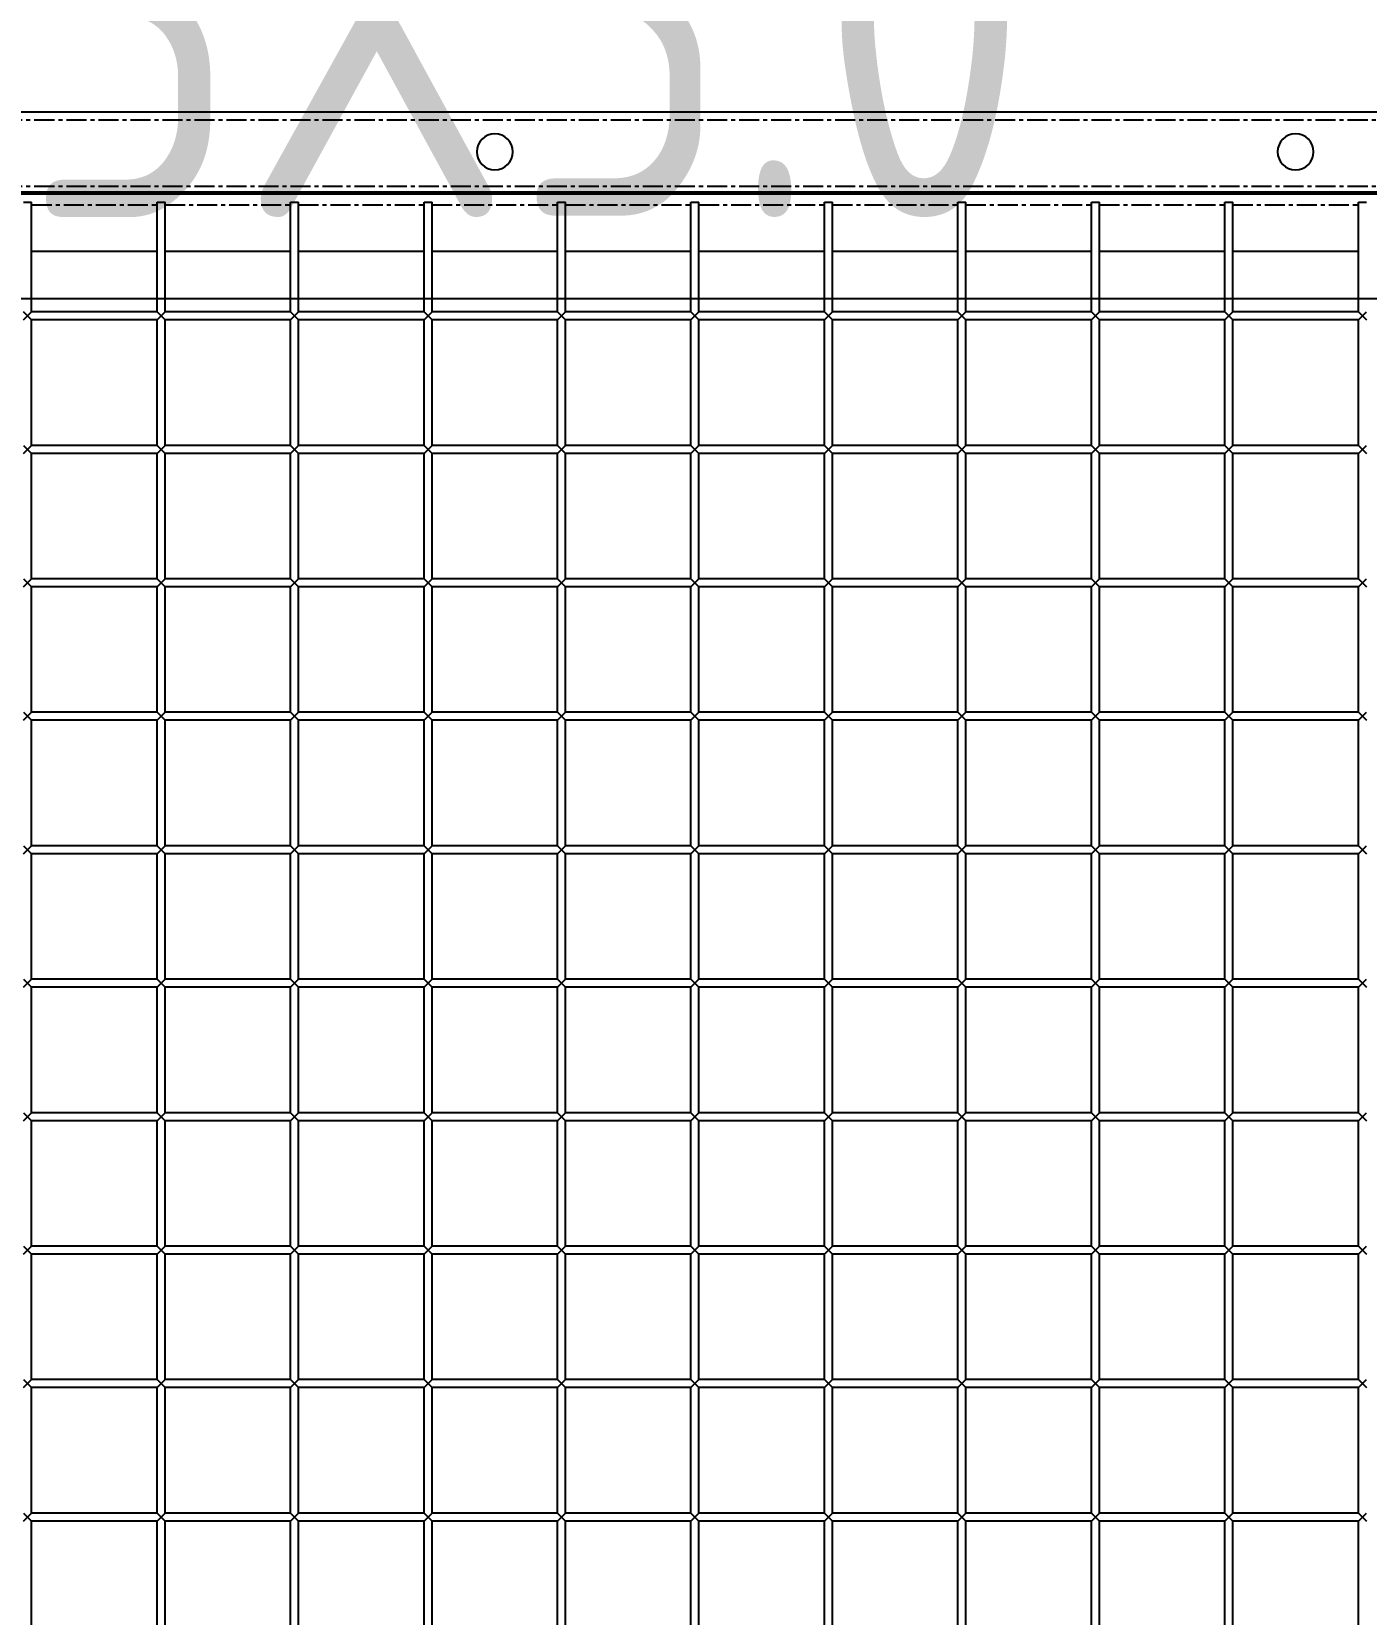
# Model space of a CAD drawing. Header units: millimetres. Extents: x -198529 to 244266, y -64 to 158464.
# Drawn here: x -147698 to -147198, y 108137 to 108730 of the extents above; entities that cross this region are included whole.
import ezdxf

# ---------------------------------------------------------------- set-up
doc = ezdxf.new("R2010")
doc.units = ezdxf.units.MM
doc.linetypes.add('CENTER', pattern=[12, 7.5, -1.5, 1.5, -1.5])
for name, color, linetype in [('0-DCC', 30, 'Continuous'), ('0-DCC-STRUC', 180, 'Continuous'), ('0-DCC-STRUC-T', 4, 'Continuous')]:
    doc.layers.add(name, color=color, linetype=linetype)
doc.styles.add('EDRI-COM', font='tssdeng.shx', dxfattribs={"width": 0.8, "bigfont": 'hztxt.shx'})

# ---------------------------------------------------------------- blocks, each defined once
blk = doc.blocks.new('DCC2850x1800(右)')
at = {"color": 0, "linetype": 'Continuous'}
for p, q in [((65614.5, -72678.48), (62966, -72678.48)), ((62966, -72709.38), (65613, -72709.38)), ((63642.5, -72712.38), (63639.5, -72712.38)), ((63642.5, -72753.48), (63642.5, -72712.38)), ((63689.5, -72753.48), (63689.5, -72712.38)), ((63692.5, -72712.38), (63689.5, -72712.38)), ((63692.5, -72753.48), (63692.5, -72712.38)), ((63739.5, -72753.48), (63739.5, -72712.38)), ((63742.5, -72712.38), (63739.5, -72712.38)), ((63742.5, -72753.48), (63742.5, -72712.38)), ((63789.5, -72753.48), (63789.5, -72712.38)), ((63792.5, -72712.38), (63789.5, -72712.38)), ((63792.5, -72753.48), (63792.5, -72712.38)), ((63839.5, -72753.48), (63839.5, -72712.38)), ((63842.5, -72712.38), (63839.5, -72712.38)), ((63842.5, -72753.48), (63842.5, -72712.38)), ((63889.5, -72753.48), (63889.5, -72712.38)), ((63892.5, -72712.38), (63889.5, -72712.38)), ((63892.5, -72753.48), (63892.5, -72712.38)), ((63939.5, -72753.48), (63939.5, -72712.38)), ((63942.5, -72712.38), (63939.5, -72712.38)), ((63942.5, -72753.48), (63942.5, -72712.38)), ((63989.5, -72753.48), (63989.5, -72712.38)), ((63992.5, -72712.38), (63989.5, -72712.38)), ((63992.5, -72753.48), (63992.5, -72712.38)), ((64039.5, -72753.48), (64039.5, -72712.38)), ((64042.5, -72712.38), (64039.5, -72712.38)), ((64042.5, -72753.48), (64042.5, -72712.38)), ((64089.5, -72753.48), (64089.5, -72712.38)), ((64092.5, -72712.38), (64089.5, -72712.38)), ((64092.5, -72753.48), (64092.5, -72712.38)), ((64139.5, -72753.48), (64139.5, -72712.38)), ((64142.5, -72712.38), (64139.5, -72712.38)), ((63642.5, -72730.88), (63689.5, -72730.88)), ((63692.5, -72730.88), (63739.5, -72730.88)), ((63742.5, -72730.88), (63789.5, -72730.88)), ((63792.5, -72730.88), (63839.5, -72730.88)), ((63842.5, -72730.88), (63889.5, -72730.88)), ((63892.5, -72730.88), (63939.5, -72730.88)), ((63942.5, -72730.88), (63989.5, -72730.88)), ((63992.5, -72730.88), (64039.5, -72730.88)), ((64042.5, -72730.88), (64089.5, -72730.88)), ((64092.5, -72730.88), (64139.5, -72730.88)), ((63642.5, -72756.48), (63639.5, -72753.48)), ((63642.5, -72753.48), (63639.5, -72756.48)), ((63642.5, -72753.48), (63689.5, -72753.48)), ((63642.5, -72756.48), (63689.5, -72756.48)), ((63642.5, -72803.48), (63642.5, -72756.48)), ((63692.5, -72756.48), (63689.5, -72753.48)), ((63692.5, -72753.48), (63689.5, -72756.48)), ((63689.5, -72803.48), (63689.5, -72756.48)), ((63692.5, -72753.48), (63739.5, -72753.48)), ((63692.5, -72756.48), (63739.5, -72756.48)), ((63692.5, -72803.48), (63692.5, -72756.48)), ((63742.5, -72756.48), (63739.5, -72753.48)), ((63742.5, -72753.48), (63739.5, -72756.48)), ((63739.5, -72803.48), (63739.5, -72756.48)), ((63742.5, -72753.48), (63789.5, -72753.48)), ((63742.5, -72756.48), (63789.5, -72756.48)), ((63742.5, -72803.48), (63742.5, -72756.48)), ((63792.5, -72756.48), (63789.5, -72753.48)), ((63792.5, -72753.48), (63789.5, -72756.48)), ((63789.5, -72803.48), (63789.5, -72756.48)), ((63792.5, -72753.48), (63839.5, -72753.48)), ((63792.5, -72756.48), (63839.5, -72756.48)), ((63792.5, -72803.48), (63792.5, -72756.48)), ((63842.5, -72756.48), (63839.5, -72753.48)), ((63842.5, -72753.48), (63839.5, -72756.48)), ((63839.5, -72803.48), (63839.5, -72756.48)), ((63842.5, -72753.48), (63889.5, -72753.48)), ((63842.5, -72756.48), (63889.5, -72756.48)), ((63842.5, -72803.48), (63842.5, -72756.48)), ((63892.5, -72756.48), (63889.5, -72753.48)), ((63892.5, -72753.48), (63889.5, -72756.48)), ((63889.5, -72803.48), (63889.5, -72756.48)), ((63892.5, -72753.48), (63939.5, -72753.48)), ((63892.5, -72756.48), (63939.5, -72756.48)), ((63892.5, -72803.48), (63892.5, -72756.48)), ((63942.5, -72756.48), (63939.5, -72753.48)), ((63942.5, -72753.48), (63939.5, -72756.48)), ((63939.5, -72803.48), (63939.5, -72756.48)), ((63942.5, -72753.48), (63989.5, -72753.48)), ((63942.5, -72756.48), (63989.5, -72756.48)), ((63942.5, -72803.48), (63942.5, -72756.48)), ((63992.5, -72756.48), (63989.5, -72753.48)), ((63992.5, -72753.48), (63989.5, -72756.48)), ((63989.5, -72803.48), (63989.5, -72756.48)), ((63992.5, -72753.48), (64039.5, -72753.48)), ((63992.5, -72756.48), (64039.5, -72756.48)), ((63992.5, -72803.48), (63992.5, -72756.48)), ((64042.5, -72756.48), (64039.5, -72753.48)), ((64042.5, -72753.48), (64039.5, -72756.48)), ((64039.5, -72803.48), (64039.5, -72756.48)), ((64042.5, -72753.48), (64089.5, -72753.48)), ((64042.5, -72756.48), (64089.5, -72756.48)), ((64042.5, -72803.48), (64042.5, -72756.48)), ((64092.5, -72756.48), (64089.5, -72753.48)), ((64089.5, -72756.48), (64092.5, -72753.48)), ((64089.5, -72803.48), (64089.5, -72756.48)), ((64092.5, -72753.48), (64139.5, -72753.48)), ((64092.5, -72756.48), (64139.5, -72756.48)), ((64092.5, -72803.48), (64092.5, -72756.48)), ((64142.5, -72756.48), (64139.5, -72753.48)), ((64139.5, -72756.48), (64142.5, -72753.48)), ((64139.5, -72803.48), (64139.5, -72756.48)), ((63642.5, -72806.48), (63639.5, -72803.48)), ((63642.5, -72803.48), (63639.5, -72806.48)), ((63642.5, -72803.48), (63689.5, -72803.48)), ((63642.5, -72853.48), (63642.5, -72806.48)), ((63642.5, -72806.48), (63689.5, -72806.48)), ((63692.5, -72806.48), (63689.5, -72803.48)), ((63692.5, -72803.48), (63689.5, -72806.48)), ((63689.5, -72853.48), (63689.5, -72806.48)), ((63692.5, -72803.48), (63739.5, -72803.48)), ((63692.5, -72853.48), (63692.5, -72806.48)), ((63692.5, -72806.48), (63739.5, -72806.48)), ((63742.5, -72806.48), (63739.5, -72803.48)), ((63742.5, -72803.48), (63739.5, -72806.48)), ((63739.5, -72853.48), (63739.5, -72806.48)), ((63742.5, -72803.48), (63789.5, -72803.48)), ((63742.5, -72853.48), (63742.5, -72806.48)), ((63742.5, -72806.48), (63789.5, -72806.48)), ((63792.5, -72806.48), (63789.5, -72803.48)), ((63792.5, -72803.48), (63789.5, -72806.48)), ((63789.5, -72853.48), (63789.5, -72806.48)), ((63792.5, -72803.48), (63839.5, -72803.48)), ((63792.5, -72853.48), (63792.5, -72806.48)), ((63792.5, -72806.48), (63839.5, -72806.48)), ((63842.5, -72806.48), (63839.5, -72803.48)), ((63842.5, -72803.48), (63839.5, -72806.48)), ((63839.5, -72853.48), (63839.5, -72806.48)), ((63842.5, -72803.48), (63889.5, -72803.48)), ((63842.5, -72853.48), (63842.5, -72806.48)), ((63842.5, -72806.48), (63889.5, -72806.48)), ((63892.5, -72806.48), (63889.5, -72803.48)), ((63892.5, -72803.48), (63889.5, -72806.48)), ((63889.5, -72853.48), (63889.5, -72806.48)), ((63892.5, -72803.48), (63939.5, -72803.48)), ((63892.5, -72853.48), (63892.5, -72806.48)), ((63892.5, -72806.48), (63939.5, -72806.48)), ((63942.5, -72806.48), (63939.5, -72803.48)), ((63942.5, -72803.48), (63939.5, -72806.48)), ((63939.5, -72853.48), (63939.5, -72806.48)), ((63942.5, -72803.48), (63989.5, -72803.48)), ((63942.5, -72853.48), (63942.5, -72806.48)), ((63942.5, -72806.48), (63989.5, -72806.48)), ((63992.5, -72806.48), (63989.5, -72803.48)), ((63992.5, -72803.48), (63989.5, -72806.48)), ((63989.5, -72853.48), (63989.5, -72806.48)), ((63992.5, -72803.48), (64039.5, -72803.48)), ((63992.5, -72853.48), (63992.5, -72806.48)), ((63992.5, -72806.48), (64039.5, -72806.48)), ((64042.5, -72806.48), (64039.5, -72803.48)), ((64042.5, -72803.48), (64039.5, -72806.48)), ((64039.5, -72853.48), (64039.5, -72806.48)), ((64042.5, -72803.48), (64089.5, -72803.48)), ((64042.5, -72853.48), (64042.5, -72806.48)), ((64042.5, -72806.48), (64089.5, -72806.48)), ((64092.5, -72806.48), (64089.5, -72803.48)), ((64092.5, -72803.48), (64089.5, -72806.48)), ((64089.5, -72853.48), (64089.5, -72806.48)), ((64092.5, -72803.48), (64139.5, -72803.48)), ((64092.5, -72853.48), (64092.5, -72806.48)), ((64092.5, -72806.48), (64139.5, -72806.48)), ((64142.5, -72806.48), (64139.5, -72803.48)), ((64142.5, -72803.48), (64139.5, -72806.48)), ((64139.5, -72853.48), (64139.5, -72806.48)), ((63642.5, -72856.48), (63639.5, -72853.48)), ((63642.5, -72853.48), (63639.5, -72856.48)), ((63642.5, -72853.48), (63689.5, -72853.48)), ((63692.5, -72856.48), (63689.5, -72853.48)), ((63692.5, -72853.48), (63689.5, -72856.48)), ((63692.5, -72853.48), (63739.5, -72853.48)), ((63742.5, -72856.48), (63739.5, -72853.48)), ((63742.5, -72853.48), (63739.5, -72856.48)), ((63742.5, -72853.48), (63789.5, -72853.48)), ((63792.5, -72856.48), (63789.5, -72853.48)), ((63792.5, -72853.48), (63789.5, -72856.48)), ((63792.5, -72853.48), (63839.5, -72853.48)), ((63842.5, -72856.48), (63839.5, -72853.48)), ((63842.5, -72853.48), (63839.5, -72856.48)), ((63842.5, -72853.48), (63889.5, -72853.48)), ((63892.5, -72856.48), (63889.5, -72853.48)), ((63892.5, -72853.48), (63889.5, -72856.48)), ((63892.5, -72853.48), (63939.5, -72853.48)), ((63942.5, -72856.48), (63939.5, -72853.48)), ((63942.5, -72853.48), (63939.5, -72856.48)), ((63942.5, -72853.48), (63989.5, -72853.48)), ((63992.5, -72856.48), (63989.5, -72853.48)), ((63992.5, -72853.48), (63989.5, -72856.48)), ((63992.5, -72853.48), (64039.5, -72853.48)), ((64042.5, -72856.48), (64039.5, -72853.48)), ((64042.5, -72853.48), (64039.5, -72856.48)), ((64042.5, -72853.48), (64089.5, -72853.48)), ((64092.5, -72856.48), (64089.5, -72853.48)), ((64092.5, -72853.48), (64089.5, -72856.48)), ((64092.5, -72853.48), (64139.5, -72853.48)), ((64142.5, -72856.48), (64139.5, -72853.48)), ((64142.5, -72853.48), (64139.5, -72856.48)), ((63642.5, -72903.48), (63642.5, -72856.48)), ((63642.5, -72856.48), (63689.5, -72856.48)), ((63689.5, -72903.48), (63689.5, -72856.48)), ((63692.5, -72903.48), (63692.5, -72856.48)), ((63692.5, -72856.48), (63739.5, -72856.48)), ((63739.5, -72903.48), (63739.5, -72856.48)), ((63742.5, -72903.48), (63742.5, -72856.48)), ((63742.5, -72856.48), (63789.5, -72856.48)), ((63789.5, -72903.48), (63789.5, -72856.48)), ((63792.5, -72903.48), (63792.5, -72856.48)), ((63792.5, -72856.48), (63839.5, -72856.48)), ((63839.5, -72903.48), (63839.5, -72856.48)), ((63842.5, -72903.48), (63842.5, -72856.48)), ((63842.5, -72856.48), (63889.5, -72856.48)), ((63889.5, -72903.48), (63889.5, -72856.48)), ((63892.5, -72903.48), (63892.5, -72856.48)), ((63892.5, -72856.48), (63939.5, -72856.48)), ((63939.5, -72903.48), (63939.5, -72856.48)), ((63942.5, -72903.48), (63942.5, -72856.48)), ((63942.5, -72856.48), (63989.5, -72856.48)), ((63989.5, -72903.48), (63989.5, -72856.48)), ((63992.5, -72903.48), (63992.5, -72856.48)), ((63992.5, -72856.48), (64039.5, -72856.48)), ((64039.5, -72903.48), (64039.5, -72856.48)), ((64042.5, -72903.48), (64042.5, -72856.48)), ((64042.5, -72856.48), (64089.5, -72856.48)), ((64089.5, -72903.48), (64089.5, -72856.48)), ((64092.5, -72903.48), (64092.5, -72856.48)), ((64092.5, -72856.48), (64139.5, -72856.48)), ((64139.5, -72903.48), (64139.5, -72856.48)), ((63642.5, -72906.48), (63639.5, -72903.48)), ((63642.5, -72903.48), (63639.5, -72906.48)), ((63642.5, -72903.48), (63689.5, -72903.48)), ((63642.5, -72953.48), (63642.5, -72906.48)), ((63642.5, -72906.48), (63689.5, -72906.48)), ((63692.5, -72906.48), (63689.5, -72903.48)), ((63692.5, -72903.48), (63689.5, -72906.48)), ((63689.5, -72953.48), (63689.5, -72906.48)), ((63692.5, -72903.48), (63739.5, -72903.48)), ((63692.5, -72953.48), (63692.5, -72906.48)), ((63692.5, -72906.48), (63739.5, -72906.48)), ((63742.5, -72906.48), (63739.5, -72903.48)), ((63742.5, -72903.48), (63739.5, -72906.48)), ((63739.5, -72953.48), (63739.5, -72906.48)), ((63742.5, -72903.48), (63789.5, -72903.48)), ((63742.5, -72953.48), (63742.5, -72906.48)), ((63742.5, -72906.48), (63789.5, -72906.48)), ((63792.5, -72906.48), (63789.5, -72903.48)), ((63792.5, -72903.48), (63789.5, -72906.48)), ((63789.5, -72953.48), (63789.5, -72906.48)), ((63792.5, -72903.48), (63839.5, -72903.48)), ((63792.5, -72953.48), (63792.5, -72906.48)), ((63792.5, -72906.48), (63839.5, -72906.48)), ((63842.5, -72906.48), (63839.5, -72903.48)), ((63842.5, -72903.48), (63839.5, -72906.48)), ((63839.5, -72953.48), (63839.5, -72906.48)), ((63842.5, -72903.48), (63889.5, -72903.48)), ((63842.5, -72953.48), (63842.5, -72906.48)), ((63842.5, -72906.48), (63889.5, -72906.48)), ((63892.5, -72906.48), (63889.5, -72903.48)), ((63892.5, -72903.48), (63889.5, -72906.48)), ((63889.5, -72953.48), (63889.5, -72906.48)), ((63892.5, -72903.48), (63939.5, -72903.48)), ((63892.5, -72953.48), (63892.5, -72906.48)), ((63892.5, -72906.48), (63939.5, -72906.48)), ((63942.5, -72906.48), (63939.5, -72903.48)), ((63942.5, -72903.48), (63939.5, -72906.48)), ((63939.5, -72953.48), (63939.5, -72906.48)), ((63942.5, -72903.48), (63989.5, -72903.48)), ((63942.5, -72953.48), (63942.5, -72906.48)), ((63942.5, -72906.48), (63989.5, -72906.48)), ((63992.5, -72906.48), (63989.5, -72903.48)), ((63992.5, -72903.48), (63989.5, -72906.48)), ((63989.5, -72953.48), (63989.5, -72906.48)), ((63992.5, -72903.48), (64039.5, -72903.48)), ((63992.5, -72953.48), (63992.5, -72906.48)), ((63992.5, -72906.48), (64039.5, -72906.48)), ((64042.5, -72906.48), (64039.5, -72903.48)), ((64042.5, -72903.48), (64039.5, -72906.48)), ((64039.5, -72953.48), (64039.5, -72906.48)), ((64042.5, -72903.48), (64089.5, -72903.48)), ((64042.5, -72953.48), (64042.5, -72906.48)), ((64042.5, -72906.48), (64089.5, -72906.48)), ((64092.5, -72906.48), (64089.5, -72903.48)), ((64092.5, -72903.48), (64089.5, -72906.48)), ((64089.5, -72953.48), (64089.5, -72906.48)), ((64092.5, -72903.48), (64139.5, -72903.48)), ((64092.5, -72953.48), (64092.5, -72906.48)), ((64092.5, -72906.48), (64139.5, -72906.48)), ((64142.5, -72906.48), (64139.5, -72903.48)), ((64142.5, -72903.48), (64139.5, -72906.48)), ((64139.5, -72953.48), (64139.5, -72906.48)), ((63642.5, -72956.48), (63639.5, -72953.48)), ((63642.5, -72953.48), (63639.5, -72956.48)), ((63642.5, -72953.48), (63689.5, -72953.48)), ((63692.5, -72956.48), (63689.5, -72953.48)), ((63692.5, -72953.48), (63689.5, -72956.48)), ((63692.5, -72953.48), (63739.5, -72953.48)), ((63742.5, -72956.48), (63739.5, -72953.48)), ((63742.5, -72953.48), (63739.5, -72956.48)), ((63742.5, -72953.48), (63789.5, -72953.48)), ((63792.5, -72956.48), (63789.5, -72953.48)), ((63792.5, -72953.48), (63789.5, -72956.48)), ((63792.5, -72953.48), (63839.5, -72953.48)), ((63842.5, -72956.48), (63839.5, -72953.48)), ((63842.5, -72953.48), (63839.5, -72956.48)), ((63842.5, -72953.48), (63889.5, -72953.48)), ((63892.5, -72956.48), (63889.5, -72953.48)), ((63892.5, -72953.48), (63889.5, -72956.48)), ((63892.5, -72953.48), (63939.5, -72953.48)), ((63942.5, -72956.48), (63939.5, -72953.48)), ((63942.5, -72953.48), (63939.5, -72956.48)), ((63942.5, -72953.48), (63989.5, -72953.48)), ((63992.5, -72956.48), (63989.5, -72953.48)), ((63992.5, -72953.48), (63989.5, -72956.48)), ((63992.5, -72953.48), (64039.5, -72953.48)), ((64042.5, -72956.48), (64039.5, -72953.48)), ((64042.5, -72953.48), (64039.5, -72956.48)), ((64042.5, -72953.48), (64089.5, -72953.48)), ((64092.5, -72956.48), (64089.5, -72953.48)), ((64092.5, -72953.48), (64089.5, -72956.48)), ((64092.5, -72953.48), (64139.5, -72953.48)), ((64142.5, -72956.48), (64139.5, -72953.48)), ((64142.5, -72953.48), (64139.5, -72956.48)), ((63642.5, -73003.48), (63642.5, -72956.48)), ((63642.5, -72956.48), (63689.5, -72956.48)), ((63689.5, -73003.48), (63689.5, -72956.48)), ((63692.5, -73003.48), (63692.5, -72956.48)), ((63692.5, -72956.48), (63739.5, -72956.48)), ((63739.5, -73003.48), (63739.5, -72956.48)), ((63742.5, -73003.48), (63742.5, -72956.48)), ((63742.5, -72956.48), (63789.5, -72956.48)), ((63789.5, -73003.48), (63789.5, -72956.48)), ((63792.5, -73003.48), (63792.5, -72956.48)), ((63792.5, -72956.48), (63839.5, -72956.48)), ((63839.5, -73003.48), (63839.5, -72956.48)), ((63842.5, -73003.48), (63842.5, -72956.48)), ((63842.5, -72956.48), (63889.5, -72956.48)), ((63889.5, -73003.48), (63889.5, -72956.48)), ((63892.5, -73003.48), (63892.5, -72956.48)), ((63892.5, -72956.48), (63939.5, -72956.48)), ((63939.5, -73003.48), (63939.5, -72956.48)), ((63942.5, -73003.48), (63942.5, -72956.48)), ((63942.5, -72956.48), (63989.5, -72956.48)), ((63989.5, -73003.48), (63989.5, -72956.48)), ((63992.5, -73003.48), (63992.5, -72956.48)), ((63992.5, -72956.48), (64039.5, -72956.48)), ((64039.5, -73003.48), (64039.5, -72956.48)), ((64042.5, -73003.48), (64042.5, -72956.48)), ((64042.5, -72956.48), (64089.5, -72956.48)), ((64089.5, -73003.48), (64089.5, -72956.48)), ((64092.5, -73003.48), (64092.5, -72956.48)), ((64092.5, -72956.48), (64139.5, -72956.48)), ((64139.5, -73003.48), (64139.5, -72956.48)), ((63642.5, -73006.48), (63639.5, -73003.48)), ((63642.5, -73003.48), (63639.5, -73006.48)), ((63642.5, -73003.48), (63689.5, -73003.48)), ((63642.5, -73053.48), (63642.5, -73006.48)), ((63642.5, -73006.48), (63689.5, -73006.48)), ((63692.5, -73006.48), (63689.5, -73003.48)), ((63692.5, -73003.48), (63689.5, -73006.48)), ((63689.5, -73053.48), (63689.5, -73006.48)), ((63692.5, -73003.48), (63739.5, -73003.48)), ((63692.5, -73053.48), (63692.5, -73006.48)), ((63692.5, -73006.48), (63739.5, -73006.48)), ((63742.5, -73006.48), (63739.5, -73003.48)), ((63742.5, -73003.48), (63739.5, -73006.48)), ((63739.5, -73053.48), (63739.5, -73006.48)), ((63742.5, -73003.48), (63789.5, -73003.48)), ((63742.5, -73053.48), (63742.5, -73006.48)), ((63742.5, -73006.48), (63789.5, -73006.48)), ((63792.5, -73006.48), (63789.5, -73003.48)), ((63792.5, -73003.48), (63789.5, -73006.48)), ((63789.5, -73053.48), (63789.5, -73006.48)), ((63792.5, -73003.48), (63839.5, -73003.48)), ((63792.5, -73053.48), (63792.5, -73006.48)), ((63792.5, -73006.48), (63839.5, -73006.48)), ((63842.5, -73006.48), (63839.5, -73003.48)), ((63842.5, -73003.48), (63839.5, -73006.48)), ((63839.5, -73053.48), (63839.5, -73006.48)), ((63842.5, -73003.48), (63889.5, -73003.48)), ((63842.5, -73053.48), (63842.5, -73006.48)), ((63842.5, -73006.48), (63889.5, -73006.48)), ((63892.5, -73006.48), (63889.5, -73003.48)), ((63892.5, -73003.48), (63889.5, -73006.48)), ((63889.5, -73053.48), (63889.5, -73006.48)), ((63892.5, -73003.48), (63939.5, -73003.48)), ((63892.5, -73053.48), (63892.5, -73006.48)), ((63892.5, -73006.48), (63939.5, -73006.48)), ((63942.5, -73006.48), (63939.5, -73003.48)), ((63942.5, -73003.48), (63939.5, -73006.48)), ((63939.5, -73053.48), (63939.5, -73006.48)), ((63942.5, -73003.48), (63989.5, -73003.48)), ((63942.5, -73053.48), (63942.5, -73006.48)), ((63942.5, -73006.48), (63989.5, -73006.48)), ((63992.5, -73006.48), (63989.5, -73003.48)), ((63992.5, -73003.48), (63989.5, -73006.48)), ((63989.5, -73053.48), (63989.5, -73006.48)), ((63992.5, -73003.48), (64039.5, -73003.48)), ((63992.5, -73053.48), (63992.5, -73006.48)), ((63992.5, -73006.48), (64039.5, -73006.48)), ((64042.5, -73006.48), (64039.5, -73003.48)), ((64042.5, -73003.48), (64039.5, -73006.48)), ((64039.5, -73053.48), (64039.5, -73006.48)), ((64042.5, -73003.48), (64089.5, -73003.48)), ((64042.5, -73053.48), (64042.5, -73006.48)), ((64042.5, -73006.48), (64089.5, -73006.48)), ((64092.5, -73006.48), (64089.5, -73003.48)), ((64092.5, -73003.48), (64089.5, -73006.48)), ((64089.5, -73053.48), (64089.5, -73006.48)), ((64092.5, -73003.48), (64139.5, -73003.48)), ((64092.5, -73053.48), (64092.5, -73006.48)), ((64092.5, -73006.48), (64139.5, -73006.48)), ((64142.5, -73006.48), (64139.5, -73003.48)), ((64142.5, -73003.48), (64139.5, -73006.48)), ((64139.5, -73053.48), (64139.5, -73006.48)), ((63642.5, -73056.48), (63639.5, -73053.48)), ((63642.5, -73053.48), (63639.5, -73056.48)), ((63642.5, -73053.48), (63689.5, -73053.48)), ((63692.5, -73056.48), (63689.5, -73053.48)), ((63692.5, -73053.48), (63689.5, -73056.48)), ((63692.5, -73053.48), (63739.5, -73053.48)), ((63742.5, -73056.48), (63739.5, -73053.48)), ((63742.5, -73053.48), (63739.5, -73056.48)), ((63742.5, -73053.48), (63789.5, -73053.48)), ((63792.5, -73056.48), (63789.5, -73053.48)), ((63792.5, -73053.48), (63789.5, -73056.48)), ((63792.5, -73053.48), (63839.5, -73053.48)), ((63842.5, -73056.48), (63839.5, -73053.48)), ((63842.5, -73053.48), (63839.5, -73056.48)), ((63842.5, -73053.48), (63889.5, -73053.48)), ((63892.5, -73056.48), (63889.5, -73053.48)), ((63892.5, -73053.48), (63889.5, -73056.48)), ((63892.5, -73053.48), (63939.5, -73053.48)), ((63942.5, -73056.48), (63939.5, -73053.48)), ((63942.5, -73053.48), (63939.5, -73056.48)), ((63942.5, -73053.48), (63989.5, -73053.48)), ((63992.5, -73056.48), (63989.5, -73053.48)), ((63992.5, -73053.48), (63989.5, -73056.48)), ((63992.5, -73053.48), (64039.5, -73053.48)), ((64042.5, -73056.48), (64039.5, -73053.48)), ((64042.5, -73053.48), (64039.5, -73056.48)), ((64042.5, -73053.48), (64089.5, -73053.48)), ((64092.5, -73056.48), (64089.5, -73053.48)), ((64092.5, -73053.48), (64089.5, -73056.48)), ((64092.5, -73053.48), (64139.5, -73053.48)), ((64142.5, -73056.48), (64139.5, -73053.48)), ((64142.5, -73053.48), (64139.5, -73056.48)), ((63642.5, -73056.48), (63689.5, -73056.48)), ((63642.5, -73103.48), (63642.5, -73056.48)), ((63689.5, -73103.48), (63689.5, -73056.48)), ((63692.5, -73056.48), (63739.5, -73056.48)), ((63692.5, -73103.48), (63692.5, -73056.48)), ((63739.5, -73103.48), (63739.5, -73056.48)), ((63742.5, -73103.48), (63742.5, -73056.48)), ((63742.5, -73056.48), (63789.5, -73056.48)), ((63789.5, -73103.48), (63789.5, -73056.48)), ((63792.5, -73103.48), (63792.5, -73056.48)), ((63792.5, -73056.48), (63839.5, -73056.48)), ((63839.5, -73103.48), (63839.5, -73056.48)), ((63842.5, -73103.48), (63842.5, -73056.48)), ((63842.5, -73056.48), (63889.5, -73056.48)), ((63889.5, -73103.48), (63889.5, -73056.48)), ((63892.5, -73103.48), (63892.5, -73056.48)), ((63892.5, -73056.48), (63939.5, -73056.48)), ((63939.5, -73103.48), (63939.5, -73056.48)), ((63942.5, -73103.48), (63942.5, -73056.48)), ((63942.5, -73056.48), (63989.5, -73056.48)), ((63989.5, -73103.48), (63989.5, -73056.48)), ((63992.5, -73103.48), (63992.5, -73056.48)), ((63992.5, -73056.48), (64039.5, -73056.48)), ((64039.5, -73103.48), (64039.5, -73056.48)), ((64042.5, -73103.48), (64042.5, -73056.48)), ((64042.5, -73056.48), (64089.5, -73056.48)), ((64089.5, -73103.48), (64089.5, -73056.48)), ((64092.5, -73103.48), (64092.5, -73056.48)), ((64092.5, -73056.48), (64139.5, -73056.48)), ((64139.5, -73103.48), (64139.5, -73056.48)), ((63642.5, -73106.48), (63639.5, -73103.48)), ((63642.5, -73103.48), (63639.5, -73106.48)), ((63642.5, -73103.48), (63689.5, -73103.48)), ((63642.5, -73106.48), (63689.5, -73106.48)), ((63642.5, -73153.48), (63642.5, -73106.48)), ((63692.5, -73106.48), (63689.5, -73103.48)), ((63692.5, -73103.48), (63689.5, -73106.48)), ((63689.5, -73153.48), (63689.5, -73106.48)), ((63692.5, -73103.48), (63739.5, -73103.48)), ((63692.5, -73106.48), (63739.5, -73106.48)), ((63692.5, -73153.48), (63692.5, -73106.48)), ((63742.5, -73106.48), (63739.5, -73103.48)), ((63742.5, -73103.48), (63739.5, -73106.48)), ((63739.5, -73153.48), (63739.5, -73106.48)), ((63742.5, -73103.48), (63789.5, -73103.48)), ((63742.5, -73153.48), (63742.5, -73106.48)), ((63742.5, -73106.48), (63789.5, -73106.48)), ((63792.5, -73106.48), (63789.5, -73103.48)), ((63792.5, -73103.48), (63789.5, -73106.48)), ((63789.5, -73153.48), (63789.5, -73106.48)), ((63792.5, -73103.48), (63839.5, -73103.48)), ((63792.5, -73153.48), (63792.5, -73106.48)), ((63792.5, -73106.48), (63839.5, -73106.48)), ((63842.5, -73106.48), (63839.5, -73103.48)), ((63842.5, -73103.48), (63839.5, -73106.48)), ((63839.5, -73153.48), (63839.5, -73106.48)), ((63842.5, -73103.48), (63889.5, -73103.48)), ((63842.5, -73153.48), (63842.5, -73106.48)), ((63842.5, -73106.48), (63889.5, -73106.48)), ((63892.5, -73106.48), (63889.5, -73103.48)), ((63892.5, -73103.48), (63889.5, -73106.48)), ((63889.5, -73153.48), (63889.5, -73106.48)), ((63892.5, -73103.48), (63939.5, -73103.48)), ((63892.5, -73153.48), (63892.5, -73106.48)), ((63892.5, -73106.48), (63939.5, -73106.48)), ((63942.5, -73106.48), (63939.5, -73103.48)), ((63942.5, -73103.48), (63939.5, -73106.48)), ((63939.5, -73153.48), (63939.5, -73106.48)), ((63942.5, -73103.48), (63989.5, -73103.48)), ((63942.5, -73153.48), (63942.5, -73106.48)), ((63942.5, -73106.48), (63989.5, -73106.48)), ((63992.5, -73106.48), (63989.5, -73103.48)), ((63992.5, -73103.48), (63989.5, -73106.48)), ((63989.5, -73153.48), (63989.5, -73106.48)), ((63992.5, -73103.48), (64039.5, -73103.48)), ((63992.5, -73153.48), (63992.5, -73106.48)), ((63992.5, -73106.48), (64039.5, -73106.48)), ((64042.5, -73106.48), (64039.5, -73103.48)), ((64042.5, -73103.48), (64039.5, -73106.48)), ((64039.5, -73153.48), (64039.5, -73106.48)), ((64042.5, -73103.48), (64089.5, -73103.48)), ((64042.5, -73153.48), (64042.5, -73106.48)), ((64042.5, -73106.48), (64089.5, -73106.48)), ((64092.5, -73106.48), (64089.5, -73103.48)), ((64092.5, -73103.48), (64089.5, -73106.48)), ((64089.5, -73153.48), (64089.5, -73106.48)), ((64092.5, -73103.48), (64139.5, -73103.48)), ((64092.5, -73153.48), (64092.5, -73106.48)), ((64092.5, -73106.48), (64139.5, -73106.48)), ((64142.5, -73106.48), (64139.5, -73103.48)), ((64142.5, -73103.48), (64139.5, -73106.48)), ((64139.5, -73153.48), (64139.5, -73106.48)), ((63642.5, -73156.48), (63639.5, -73153.48)), ((63642.5, -73153.48), (63639.5, -73156.48)), ((63642.5, -73153.48), (63689.5, -73153.48)), ((63692.5, -73156.48), (63689.5, -73153.48)), ((63692.5, -73153.48), (63689.5, -73156.48)), ((63692.5, -73153.48), (63739.5, -73153.48)), ((63742.5, -73156.48), (63739.5, -73153.48)), ((63742.5, -73153.48), (63739.5, -73156.48)), ((63742.5, -73153.48), (63789.5, -73153.48)), ((63792.5, -73156.48), (63789.5, -73153.48)), ((63792.5, -73153.48), (63789.5, -73156.48)), ((63792.5, -73153.48), (63839.5, -73153.48)), ((63842.5, -73156.48), (63839.5, -73153.48)), ((63842.5, -73153.48), (63839.5, -73156.48)), ((63842.5, -73153.48), (63889.5, -73153.48)), ((63892.5, -73156.48), (63889.5, -73153.48)), ((63892.5, -73153.48), (63889.5, -73156.48)), ((63892.5, -73153.48), (63939.5, -73153.48)), ((63942.5, -73156.48), (63939.5, -73153.48)), ((63942.5, -73153.48), (63939.5, -73156.48)), ((63942.5, -73153.48), (63989.5, -73153.48)), ((63992.5, -73156.48), (63989.5, -73153.48)), ((63992.5, -73153.48), (63989.5, -73156.48)), ((63992.5, -73153.48), (64039.5, -73153.48)), ((64042.5, -73156.48), (64039.5, -73153.48)), ((64042.5, -73153.48), (64039.5, -73156.48)), ((64042.5, -73153.48), (64089.5, -73153.48)), ((64092.5, -73156.48), (64089.5, -73153.48)), ((64092.5, -73153.48), (64089.5, -73156.48)), ((64092.5, -73153.48), (64139.5, -73153.48)), ((64142.5, -73156.48), (64139.5, -73153.48)), ((64142.5, -73153.48), (64139.5, -73156.48)), ((63642.5, -73156.48), (63689.5, -73156.48)), ((63642.5, -73203.48), (63642.5, -73156.48)), ((63689.5, -73203.48), (63689.5, -73156.48)), ((63692.5, -73156.48), (63739.5, -73156.48)), ((63692.5, -73203.48), (63692.5, -73156.48)), ((63739.5, -73203.48), (63739.5, -73156.48)), ((63742.5, -73203.48), (63742.5, -73156.48)), ((63742.5, -73156.48), (63789.5, -73156.48)), ((63789.5, -73203.48), (63789.5, -73156.48)), ((63792.5, -73203.48), (63792.5, -73156.48)), ((63792.5, -73156.48), (63839.5, -73156.48)), ((63839.5, -73203.48), (63839.5, -73156.48)), ((63842.5, -73203.48), (63842.5, -73156.48)), ((63842.5, -73156.48), (63889.5, -73156.48)), ((63889.5, -73203.48), (63889.5, -73156.48)), ((63892.5, -73203.48), (63892.5, -73156.48)), ((63892.5, -73156.48), (63939.5, -73156.48)), ((63939.5, -73203.48), (63939.5, -73156.48)), ((63942.5, -73203.48), (63942.5, -73156.48)), ((63942.5, -73156.48), (63989.5, -73156.48)), ((63989.5, -73203.48), (63989.5, -73156.48)), ((63992.5, -73203.48), (63992.5, -73156.48)), ((63992.5, -73156.48), (64039.5, -73156.48)), ((64039.5, -73203.48), (64039.5, -73156.48)), ((64042.5, -73203.48), (64042.5, -73156.48)), ((64042.5, -73156.48), (64089.5, -73156.48)), ((64089.5, -73203.48), (64089.5, -73156.48)), ((64092.5, -73203.48), (64092.5, -73156.48)), ((64092.5, -73156.48), (64139.5, -73156.48)), ((64139.5, -73203.48), (64139.5, -73156.48)), ((63642.5, -73206.48), (63639.5, -73203.48)), ((63642.5, -73203.48), (63639.5, -73206.48)), ((63642.5, -73203.48), (63689.5, -73203.48)), ((63692.5, -73206.48), (63689.5, -73203.48)), ((63692.5, -73203.48), (63689.5, -73206.48)), ((63692.5, -73203.48), (63739.5, -73203.48)), ((63742.5, -73206.48), (63739.5, -73203.48)), ((63742.5, -73203.48), (63739.5, -73206.48)), ((63742.5, -73203.48), (63789.5, -73203.48)), ((63792.5, -73206.48), (63789.5, -73203.48)), ((63792.5, -73203.48), (63789.5, -73206.48)), ((63792.5, -73203.48), (63839.5, -73203.48)), ((63842.5, -73206.48), (63839.5, -73203.48)), ((63842.5, -73203.48), (63839.5, -73206.48)), ((63842.5, -73203.48), (63889.5, -73203.48)), ((63892.5, -73206.48), (63889.5, -73203.48)), ((63892.5, -73203.48), (63889.5, -73206.48)), ((63892.5, -73203.48), (63939.5, -73203.48)), ((63942.5, -73206.48), (63939.5, -73203.48)), ((63942.5, -73203.48), (63939.5, -73206.48)), ((63942.5, -73203.48), (63989.5, -73203.48)), ((63992.5, -73206.48), (63989.5, -73203.48)), ((63992.5, -73203.48), (63989.5, -73206.48)), ((63992.5, -73203.48), (64039.5, -73203.48)), ((64042.5, -73206.48), (64039.5, -73203.48)), ((64042.5, -73203.48), (64039.5, -73206.48)), ((64042.5, -73203.48), (64089.5, -73203.48)), ((64092.5, -73206.48), (64089.5, -73203.48)), ((64092.5, -73203.48), (64089.5, -73206.48)), ((64092.5, -73203.48), (64139.5, -73203.48)), ((64142.5, -73206.48), (64139.5, -73203.48)), ((64142.5, -73203.48), (64139.5, -73206.48)), ((63642.5, -73206.48), (63689.5, -73206.48)), ((63642.5, -73253.48), (63642.5, -73206.48)), ((63689.5, -73253.48), (63689.5, -73206.48)), ((63692.5, -73206.48), (63739.5, -73206.48)), ((63692.5, -73253.48), (63692.5, -73206.48)), ((63739.5, -73253.48), (63739.5, -73206.48)), ((63742.5, -73206.48), (63789.5, -73206.48)), ((63742.5, -73253.48), (63742.5, -73206.48)), ((63789.5, -73253.48), (63789.5, -73206.48)), ((63792.5, -73206.48), (63839.5, -73206.48)), ((63792.5, -73253.48), (63792.5, -73206.48)), ((63839.5, -73253.48), (63839.5, -73206.48)), ((63842.5, -73206.48), (63889.5, -73206.48)), ((63842.5, -73253.48), (63842.5, -73206.48)), ((63889.5, -73253.48), (63889.5, -73206.48)), ((63892.5, -73253.48), (63892.5, -73206.48)), ((63892.5, -73206.48), (63939.5, -73206.48)), ((63939.5, -73253.48), (63939.5, -73206.48)), ((63942.5, -73253.48), (63942.5, -73206.48)), ((63942.5, -73206.48), (63989.5, -73206.48)), ((63989.5, -73253.48), (63989.5, -73206.48)), ((63992.5, -73253.48), (63992.5, -73206.48)), ((63992.5, -73206.48), (64039.5, -73206.48)), ((64039.5, -73253.48), (64039.5, -73206.48)), ((64042.5, -73253.48), (64042.5, -73206.48)), ((64042.5, -73206.48), (64089.5, -73206.48)), ((64089.5, -73253.48), (64089.5, -73206.48)), ((64092.5, -73253.48), (64092.5, -73206.48)), ((64092.5, -73206.48), (64139.5, -73206.48)), ((64139.5, -73253.48), (64139.5, -73206.48))]:
    blk.add_line(p, q, dxfattribs=at)
at = {"color": 0, "linetype": 'CENTER'}
for p, q in [((65614.5, -72681.48), (62966, -72681.48)), ((65614.5, -72706.38), (62966, -72706.38)), ((63689.5, -72713.38), (63642.5, -72713.38)), ((63739.5, -72713.38), (63692.5, -72713.38)), ((63789.5, -72713.38), (63742.5, -72713.38)), ((63839.5, -72713.38), (63792.5, -72713.38)), ((63889.5, -72713.38), (63842.5, -72713.38)), ((63939.5, -72713.38), (63892.5, -72713.38)), ((63989.5, -72713.38), (63942.5, -72713.38)), ((64039.5, -72713.38), (63992.5, -72713.38)), ((64089.5, -72713.38), (64042.5, -72713.38)), ((64139.5, -72713.38), (64092.5, -72713.38))]:
    blk.add_line(p, q, dxfattribs=at)
at = {"color": 0, "linetype": 'Continuous'}
for centre in [(63666, -72693.48), (63966, -72693.48)]:
    blk.add_circle(centre, 6.75, dxfattribs=at)

msp = doc.modelspace()

# ---------------------------------------------------------------- linework, layer by layer
at = {"layer": '0-DCC-STRUC'}
for points in [[(-149261.16, 108630.01), (-146511.27, 108630.01), (-146511.27, 108830.01), (-149261.16, 108830.01)], [(-149261.16, 108670.01), (-146511.27, 108670.01), (-146511.27, 108790.01), (-149261.16, 108790.01)]]:
    msp.add_lwpolyline(points, close=True, dxfattribs=at)

# ---------------------------------------------------------------- block references
at = {"layer": '0-DCC', "xscale": -1}
msp.add_blockref('DCC2850x1800(右)', (-83558.27, 181378.49), dxfattribs=at)

# ---------------------------------------------------------------- texts
at = {"layer": '0-DCC-STRUC-T', "style": 'EDRI-COM', "width": 0.8}
msp.add_text('C200X100X35X3.0', height=150, dxfattribs=at).set_placement((-148521.92, 108660.57))

doc.saveas('drawing.dxf')
